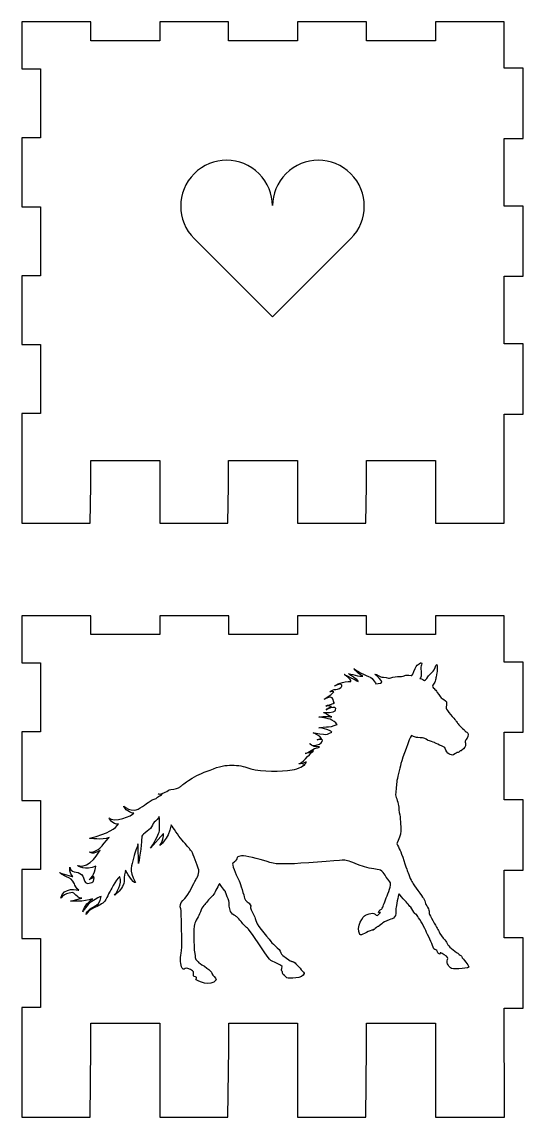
# Model space of a CAD drawing. Extents: x 33 to 452, y -592 to -16.
# Drawn here: x 372.4 to 452.4, y -213.3 to -38.5 of the extents above; entities that cross this region are included whole.
import ezdxf

# ---------------------------------------------------------------- set-up
doc = ezdxf.new("R2010")
doc.units = 0
doc.layers.add('LAYER_1', color=7, linetype='CONTINUOUS')

msp = doc.modelspace()

# ---------------------------------------------------------------- linework, layer by layer
at = {"layer": 'LAYER_1'}
for points in [[(383.4, -108.54), (394.4, -108.54), (394.4, -118.54), (405.3, -118.54), (405.4, -112.54), (405.4, -108.54), (416.4, -108.54), (416.4, -118.54), (427.3, -118.54), (427.4, -112.54), (427.4, -108.54), (438.4, -108.54), (438.4, -118.54), (449.4, -118.54), (449.4, -101.14), (452.4, -101.14), (452.4, -89.94), (449.4, -89.94), (449.4, -79.14), (452.4, -79.14), (452.4, -67.94), (449.4, -67.94), (449.4, -57.14), (452.4, -57.14), (452.4, -45.94), (449.4, -45.94), (449.4, -38.54), (438.4, -38.54), (438.4, -41.54), (427.4, -41.54), (427.4, -38.54), (416.4, -38.54), (416.4, -41.54), (405.4, -41.54), (405.4, -38.54), (394.4, -38.54), (394.4, -41.54), (383.4, -41.54), (383.4, -38.54), (372.4, -38.54), (372.4, -46.04), (375.4, -46.04), (375.4, -57.04), (372.4, -57.04), (372.4, -68.04), (375.4, -68.04), (375.4, -79.04), (372.4, -79.04), (372.4, -90.04), (375.4, -90.04), (375.4, -101.04), (372.4, -101.04), (372.4, -118.54), (383.3, -118.54), (383.4, -112.54), (383.4, -108.54)], [(383.41, -198.31), (394.41, -198.31), (394.41, -213.31), (405.3, -213.31), (405.41, -202.31), (405.41, -198.31), (416.4, -198.31), (416.4, -213.31), (427.31, -213.31), (427.41, -202.31), (427.41, -198.31), (438.41, -198.31), (438.41, -213.31), (449.41, -213.31), (449.4, -195.91), (452.4, -195.91), (452.4, -184.71), (449.4, -184.71), (449.4, -173.91), (452.4, -173.91), (452.4, -162.71), (449.4, -162.71), (449.4, -151.91), (452.4, -151.91), (452.4, -140.71), (449.4, -140.71), (449.4, -133.31), (438.41, -133.31), (438.41, -136.31), (427.41, -136.31), (427.41, -133.31), (416.4, -133.31), (416.4, -136.31), (405.41, -136.31), (405.41, -133.31), (394.41, -133.31), (394.41, -136.31), (383.41, -136.31), (383.41, -133.31), (372.4, -133.31), (372.4, -140.81), (375.4, -140.81), (375.4, -151.81), (372.4, -151.81), (372.4, -162.81), (375.4, -162.81), (375.4, -173.81), (372.4, -173.81), (372.4, -184.81), (375.4, -184.81), (375.4, -195.81), (372.4, -195.81), (372.4, -213.31), (383.31, -213.31), (383.41, -202.31), (383.41, -198.31)]]:
    msp.add_lwpolyline(points, dxfattribs=at)
for points, knots in [([(424.9, -73.13), (424.9, -73.13), (412.4, -85.63), (412.4, -85.63), (412.4, -85.63), (399.9, -73.13), (399.9, -73.13), (397.04, -70.27), (397.04, -65.63), (399.9, -62.77), (402.76, -59.91), (407.4, -59.91), (410.26, -62.77), (411.67, -64.18), (412.38, -66.02), (412.4, -67.86), (412.42, -66.02), (413.14, -64.18), (414.55, -62.77), (417.41, -59.91), (422.05, -59.91), (424.9, -62.77), (427.77, -65.63), (427.77, -70.27), (424.9, -73.13)], [0, 0, 0, 0, 1, 1, 1, 2, 2, 2, 3, 3, 3, 4, 4, 4, 5, 5, 5, 6, 6, 6, 7, 7, 7, 8, 8, 8, 8]), ([(434.58, -152.41), (434.58, -152.41), (435.26, -152.73), (435.39, -152.75), (435.51, -152.77), (436.45, -152.77), (436.57, -152.83), (436.69, -152.89), (437.15, -153.17), (437.27, -153.22), (437.4, -153.28), (438.15, -153.47), (438.24, -153.55), (438.33, -153.62), (439.82, -154.26), (439.89, -154.34), (439.96, -154.42), (440.18, -155.07), (440.39, -155.22), (440.61, -155.38), (440.96, -155.55), (441.11, -155.55), (441.25, -155.55), (441.76, -155.2), (441.86, -155.15), (441.96, -155.09), (442.08, -155.13), (442.15, -155.1), (442.22, -155.07), (442.31, -154.92), (442.37, -154.88), (442.44, -154.83), (442.45, -154.89), (442.52, -154.87), (442.58, -154.84), (443.19, -154.31), (443.22, -154.07), (443.26, -153.84), (443.14, -153.47), (443.18, -153.33), (443.25, -153.1), (443.68, -152.66), (443.64, -152.25), (443.59, -151.85), (443.31, -151.9), (443.17, -151.72), (443.02, -151.55), (442.03, -150.61), (441.95, -150.46), (441.87, -150.32), (441.7, -150.08), (441.6, -149.95), (441.5, -149.83), (440.13, -148.29), (440.1, -148.09), (440.06, -147.89), (440.26, -147.23), (440.18, -147.03), (440.11, -146.83), (439.43, -146.55), (439.31, -146.39), (439.2, -146.22), (438.65, -145.49), (438.57, -145.33), (438.5, -145.17), (438.14, -144.95), (438.12, -144.85), (438.09, -144.75), (437.93, -144.61), (437.93, -144.52), (437.93, -144.43), (438.25, -144.08), (438.33, -143.92), (438.4, -143.75), (438.46, -143.34), (438.5, -143.22), (438.53, -143.09), (438.67, -142.39), (438.69, -142.21), (438.71, -142.02), (438.73, -141.16), (438.61, -141.11), (438.5, -141.07), (438.19, -142.02), (438.06, -142.16), (437.93, -142.31), (437.47, -142.73), (437.33, -142.89), (437.19, -143.05), (436.84, -143.65), (436.68, -143.65), (436.53, -143.65), (436.27, -143.29), (435.94, -143.34), (435.94, -143.34), (436.08, -143.16), (436.12, -142.93), (436.17, -142.69), (436.06, -141.74), (436.07, -141.5), (436.09, -141.27), (436.29, -140.94), (436.2, -140.81), (436.11, -140.69), (435.5, -141.14), (435.32, -141.41), (435.13, -141.68), (434.78, -142.77), (434.66, -142.87), (434.66, -142.87), (433.78, -142.61), (433.28, -142.97), (433.28, -142.97), (431.6, -143.01), (431.06, -143.29), (431.06, -143.29), (430.08, -143.07), (429.83, -143.13), (429.83, -143.13), (429.01, -142.61), (428.74, -142.64), (428.74, -142.64), (429.38, -143.15), (429.76, -143.65), (430.14, -144.16), (429.36, -144.07), (428.92, -144.18), (428.92, -144.18), (428.3, -143.22), (428.08, -143.14), (428.08, -143.14), (425.87, -142.25), (425.41, -141.74), (425.41, -141.74), (426.1, -142.68), (426.81, -142.94), (426.5, -143.09), (424.64, -142.54), (424.52, -142.54), (424.52, -142.54), (426.1, -143.62), (426.1, -143.74), (426.09, -143.85), (426.03, -143.79), (425.96, -143.74), (425.88, -143.68), (423.95, -142.7), (423.84, -142.67), (423.84, -142.67), (425.03, -143.46), (424.93, -143.82), (423.66, -143.72), (422.44, -144.32), (422.31, -144.55), (422.31, -144.55), (422.86, -144.23), (423.2, -144.22), (423.55, -144.21), (423.45, -144.57), (423.44, -144.65), (423.43, -144.73), (422.82, -145.12), (422.52, -145.06), (422.21, -145.01), (421.75, -145.29), (421.55, -145.44), (421.55, -145.44), (421.99, -145.34), (422.2, -145.46), (422.12, -145.72), (420.72, -146.54), (420.67, -146.65), (420.67, -146.65), (421.6, -146.09), (421.91, -146.42), (422.23, -146.75), (422.03, -147.3), (422.3, -147.14), (422.19, -147.34), (421.1, -147.59), (420.94, -147.72), (420.94, -147.72), (421.53, -147.65), (421.8, -147.79), (421.8, -147.79), (421.03, -148.17), (420.98, -148.35), (420.98, -148.35), (421.51, -147.99), (422.05, -147.93), (422.65, -147.86), (422.51, -148.31), (422.42, -148.49), (422.26, -148.79), (420.72, -148.73), (420.54, -148.76), (420.54, -148.76), (420.92, -148.86), (421.03, -149.01), (421.14, -149.16), (421.73, -149.44), (421.89, -149.44), (421.89, -149.44), (420.6, -149.32), (419.78, -149.48), (419.78, -149.48), (421.21, -149.6), (421.87, -149.96), (422.48, -150.31), (422.64, -150.52), (422.71, -150.65), (422.71, -150.65), (421.93, -151.02), (421.36, -151.02), (421.06, -151.02), (419.94, -151.13), (419.78, -151.2), (419.78, -151.2), (420.67, -151.27), (421.08, -151.44), (421.76, -151.74), (421.79, -151.8), (421.87, -151.88), (421.87, -151.88), (421.18, -152.23), (420.93, -152.25), (420.67, -152.27), (419.32, -152.02), (418.89, -151.99), (418.89, -151.99), (419.92, -152.38), (420.25, -152.88), (420.25, -152.88), (419.34, -153.16), (419.51, -153.13), (419.7, -153.1), (420.34, -152.97), (420.37, -153.14), (420.49, -153.82), (418.73, -154.35), (418.37, -153.72), (418.37, -153.72), (418.49, -154.22), (419.89, -154.24), (419.89, -154.24), (419.63, -154.39), (419.43, -154.38), (419.22, -154.37), (418.01, -155.25), (417.64, -155.29), (417.64, -155.29), (417.7, -155.34), (418.21, -155.16), (418.73, -154.98), (418.76, -154.87), (418.95, -154.89), (418.95, -154.89), (418.82, -155.03), (418.64, -155.14), (418.46, -155.24), (416.97, -157.09), (416.61, -156.91), (416.61, -156.91), (416.98, -157.15), (417.79, -156.61), (417.79, -156.61), (417.79, -156.97), (417.24, -157.15), (417.24, -157.15), (417.54, -157.13), (417.58, -157.11), (417.58, -157.11), (416.58, -157.79), (415.55, -157.91), (413.74, -158.14), (410.73, -158.25), (408.92, -157.72), (408.13, -157.48), (407.33, -157.18), (406.27, -157.16), (405.22, -157.13), (404.42, -157.17), (402.98, -157.73), (401.53, -158.29), (400.54, -158.62), (399.56, -159.21), (398.57, -159.81), (398.58, -159.91), (398.27, -160.12), (397.96, -160.33), (397.99, -160.41), (397.78, -160.52), (397.57, -160.63), (397.58, -160.69), (397.38, -160.79), (397.18, -160.89), (396.09, -161.04), (395.92, -161.11), (395.75, -161.19), (395.3, -161.49), (395.07, -161.56), (394.85, -161.63), (394.46, -161.82), (394.16, -161.74), (394.16, -161.74), (394.42, -161.87), (394.79, -161.78), (394.79, -161.78), (394.6, -161.99), (394.37, -162.07), (394.14, -162.14), (393.97, -162.38), (393.81, -162.45), (393.65, -162.51), (393.36, -162.6), (393.19, -162.7), (393.01, -162.8), (392.72, -163.03), (392.56, -163.11), (392.4, -163.18), (391.04, -164.37), (390.34, -164.35), (389.63, -164.33), (389.12, -164.09), (388.69, -163.68), (388.54, -163.82), (389.28, -164.74), (390.25, -164.8), (390.07, -165.25), (387.06, -166.39), (386.28, -165.56), (386.28, -165.56), (386.89, -166.72), (387.82, -166.54), (387.3, -167.23), (386.35, -168.05), (383.18, -168.82), (383.18, -168.82), (385.24, -169.16), (386.32, -168.7), (386.32, -168.7), (385.49, -169.62), (385.31, -169.88), (385.13, -170.15), (384.18, -171.16), (383.2, -171.04), (383.2, -171.04), (383.8, -171.51), (384.88, -170.75), (384.88, -170.75), (383.28, -173.83), (381.3, -173.17), (381.3, -173.17), (382.52, -174.12), (384.21, -173.27), (384.21, -173.27), (384.01, -174.93), (383.12, -175.41), (383.12, -175.41), (383.61, -175.25), (383.79, -174.98), (383.97, -174.71), (383.99, -175.42), (383.82, -175.67), (383.65, -175.92), (382.7, -176.26), (382.45, -175.74), (382.2, -175.22), (382.38, -175.29), (382.12, -174.89), (381.86, -174.49), (381.48, -174.29), (381.07, -174.21), (380.66, -174.13), (380.2, -174.23), (380.04, -173.44), (380.04, -173.44), (379.98, -174.51), (380.53, -174.93), (380.53, -174.93), (378.55, -174.43), (378.4, -174.26), (378.4, -174.26), (378.83, -174.68), (379.91, -175.14), (380.47, -175.37), (380.7, -175.96), (380.79, -176.1), (380.88, -176.24), (381.08, -176.88), (381.49, -177.1), (381.49, -177.1), (378.91, -176.46), (378.64, -178.37), (378.64, -178.37), (378.93, -177.63), (380.49, -177.49), (381.01, -177.64), (381.37, -178.56), (381.99, -178.37), (381.99, -178.37), (380.47, -178.85), (380.16, -178.84), (380.16, -178.84), (382.33, -179.03), (383.68, -178.49), (383.12, -178.9), (382.4, -179.55), (382.12, -180.57), (382.12, -180.57), (382.75, -179.42), (383.56, -178.91), (384.37, -178.41), (384.82, -178.16), (385.08, -178.11), (385.08, -178.11), (384.81, -179.3), (384.32, -179.52), (383.83, -179.74), (382.71, -180.36), (382.67, -180.97), (382.67, -180.97), (382.9, -180.4), (383.61, -180.06), (384.33, -179.73), (385.11, -179.42), (385.48, -179.02), (385.86, -178.62), (386.42, -177.27), (386.54, -177.16), (386.54, -177.16), (387.93, -174.65), (388.06, -174.96), (388.49, -176), (387.43, -177.69), (387.18, -177.91), (387.18, -177.91), (388.14, -177.19), (388.48, -176.51), (388.83, -175.83), (388.69, -175.47), (388.73, -175.26), (388.73, -175.26), (388.85, -174.13), (388.95, -173.9), (388.95, -173.9), (390.19, -176.27), (390.54, -175.86), (389.36, -173.8), (389.97, -173.27), (390.21, -172), (390.45, -170.73), (390.89, -170.22), (390.92, -169.71), (390.96, -169.21), (391.02, -172.87), (391.02, -172.87), (391.02, -172.87), (391.52, -169.69), (391.52, -169.05), (391.52, -168.41), (391.52, -168.48), (391.84, -168.16), (392.16, -167.85), (392.59, -167.57), (392.91, -167.27), (393.23, -166.98), (393.29, -166.42), (393.5, -166.25), (393.71, -166.08), (394.28, -165.6), (394.33, -165.32), (394.33, -165.32), (394.45, -167.51), (394.3, -167.85), (394.15, -168.18), (393.42, -169.96), (392.91, -170.38), (392.91, -170.38), (395.02, -168.06), (395.02, -168.06), (395.02, -168.06), (395.08, -169.08), (394.41, -169.97), (394.41, -169.97), (395.73, -169.15), (396.25, -166.7), (396.25, -166.7), (397.06, -167.97), (397.73, -168.8), (398.4, -169.63), (399.06, -170.36), (399.21, -170.56), (399.37, -170.76), (399.51, -170.9), (399.58, -171.02), (399.66, -171.15), (400.41, -173.34), (400.56, -173.61), (400.71, -173.87), (400.62, -174.44), (400.54, -174.72), (400.46, -175), (400.19, -175.4), (400.09, -175.56), (399.99, -175.72), (398.91, -178), (398.41, -178.42), (397.91, -178.84), (397.62, -179.26), (397.69, -179.74), (397.76, -180.23), (397.89, -180.41), (397.85, -181.06), (397.81, -181.7), (397.92, -181.5), (397.9, -182.51), (397.87, -183.52), (398.02, -186.27), (397.82, -187.16), (397.62, -188.05), (397.72, -189.07), (397.97, -189.53), (398.23, -189.98), (398.41, -189.54), (398.64, -189.53), (398.88, -189.51), (399.75, -189.96), (399.8, -190.15), (399.85, -190.33), (399.72, -190.62), (399.8, -190.78), (399.89, -190.95), (400.32, -190.89), (400.3, -191.04), (400.29, -191.19), (400.12, -191.3), (400.22, -191.4), (400.32, -191.51), (402.59, -192.68), (403.41, -191.4), (403.36, -190.99), (402.84, -190.82), (402.7, -190.38), (402.57, -189.95), (402.75, -190.33), (402.6, -190.13), (402.45, -189.93), (402.14, -189.66), (401.53, -189.25), (400.93, -188.85), (400.68, -188.75), (400.54, -188.56), (400.39, -188.37), (400.18, -188.19), (400.12, -188), (400.05, -187.81), (399.76, -186.15), (399.87, -183.37), (399.9, -182.48), (399.98, -182.5), (400.09, -182.16), (400.2, -181.83), (400.52, -181.42), (400.66, -181.13), (400.81, -180.84), (401, -180.24), (401.15, -179.96), (401.31, -179.68), (401.58, -179.44), (401.71, -179.25), (401.85, -179.06), (402.21, -178.67), (402.34, -178.49), (402.47, -178.31), (402.9, -177.99), (403.06, -177.73), (403.21, -177.46), (403.84, -176.17), (403.93, -176.03), (403.93, -176.03), (404.56, -176.97), (404.79, -177.2), (405.01, -177.44), (404.79, -177.3), (405.18, -178.15), (405.18, -178.15), (405.48, -178.79), (405.5, -179.07), (405.53, -179.35), (405.48, -179.54), (405.54, -179.87), (405.59, -180.21), (405.64, -180.43), (405.84, -180.73), (406.04, -181.04), (406.51, -181.21), (406.63, -181.3), (406.76, -181.39), (407.64, -182.37), (407.78, -182.59), (407.93, -182.81), (408.23, -183), (408.43, -183.17), (408.63, -183.34), (410.33, -185.78), (411.69, -187.87), (412.18, -188.63), (413.26, -188.59), (413.93, -189.3), (413.97, -189.82), (413.7, -189.81), (413.9, -190.02), (414.1, -190.24), (413.95, -190.04), (414.01, -190.32), (414.07, -190.6), (414.51, -190.91), (414.68, -191.1), (414.99, -191.15), (417.31, -191.29), (417.48, -190.39), (417.48, -190.39), (416.57, -189.23), (416.34, -189.07), (416.1, -188.92), (416.25, -188.79), (415.74, -188.55), (415.24, -188.3), (415.82, -188.81), (414.08, -187.55), (413.6, -187.21), (413.83, -186.96), (413.47, -186.57), (413.12, -186.18), (412.55, -185.82), (412.32, -185.49), (412.1, -185.15), (409.95, -182.72), (409.83, -182.23), (409.71, -181.74), (409.7, -181.76), (409.56, -181.41), (409.43, -181.05), (408.94, -180.23), (408.9, -179.92), (408.87, -179.61), (409, -179.76), (408.86, -179.44), (408.71, -179.11), (408.05, -178.82), (407.95, -178.4), (407.85, -177.97), (407.3, -176.07), (407.07, -175.63), (406.83, -175.18), (405.98, -173.23), (406.03, -172.95), (406.07, -172.67), (406.31, -172.69), (406.5, -172.45), (406.69, -172.22), (406.69, -171.9), (406.88, -171.8), (407.07, -171.7), (407.42, -171.6), (407.62, -171.6), (407.82, -171.6), (410.3, -172.05), (411.53, -172.54), (412.76, -173.03), (414.29, -172.91), (415.3, -172.91), (416.3, -172.91), (423.05, -172.32), (423.55, -172.32), (424.04, -172.32), (424.57, -172.39), (425.61, -172.86), (426.65, -173.33), (427.59, -173.53), (428.56, -173.71), (429.53, -173.9), (429.5, -173.78), (429.87, -174.05), (430.24, -174.32), (430.22, -174.59), (430.57, -175.04), (430.92, -175.49), (431.09, -175.68), (431.23, -175.94), (431.36, -176.21), (430.91, -177.56), (430.57, -178.33), (430.17, -179.25), (430.07, -179.83), (429.85, -180.1), (429.85, -180.1), (429.39, -180.31), (429.3, -180.59), (429.25, -180.74), (429.62, -180.61), (429.62, -180.69), (429.62, -180.77), (429.21, -181.13), (429.09, -181.13), (428.97, -181.13), (428.67, -180.78), (428.36, -180.77), (428.06, -180.77), (427.6, -181), (427.26, -181.08), (426.93, -181.16), (425.64, -182.95), (426.35, -184.19), (426.48, -184.43), (427.6, -183.66), (428.24, -183.47), (428.88, -183.29), (428.24, -183.54), (428.46, -183.49), (428.68, -183.44), (428.98, -183), (429.1, -182.95), (429.21, -182.9), (429.2, -182.94), (429.32, -182.89), (429.45, -182.83), (429.79, -182.46), (430.04, -182.3), (430.28, -182.14), (431.07, -181.81), (431.3, -181.74), (431.54, -181.66), (431.91, -181.52), (432.02, -181.12), (432.14, -180.71), (432.03, -180.42), (432.09, -180.02), (432.15, -179.62), (432.45, -177.96), (432.6, -177.68), (432.6, -177.68), (432.92, -178.03), (433.27, -178.46), (433.62, -178.89), (434.21, -179.47), (434.46, -179.83), (434.7, -180.18), (434.94, -180.58), (435.13, -180.8), (435.31, -181.02), (435.31, -180.87), (435.49, -181.13), (435.68, -181.4), (436.51, -182.74), (436.86, -183.53), (437.21, -184.32), (437.86, -185.59), (438.04, -186.18), (438.21, -186.77), (438.44, -186.47), (438.66, -186.75), (438.88, -187.03), (438.66, -187.15), (439.1, -187.31), (439.19, -187.34), (439.1, -187.07), (439.26, -187.1), (439.43, -187.12), (440.23, -187.63), (440.36, -187.87), (440.49, -188.1), (440.24, -188.14), (440.3, -188.68), (440.34, -189), (440.41, -189.04), (440.82, -189.52), (441.01, -189.74), (443.24, -189.7), (443.8, -189.36), (443.8, -189.36), (443.2, -188.4), (442.67, -187.92), (442.67, -187.92), (442.67, -187.78), (442.58, -187.64), (442.5, -187.51), (442.23, -187.41), (442.07, -187.26), (441.91, -187.12), (440.62, -186.21), (440.4, -185.84), (440.19, -185.47), (440.21, -185.45), (440.09, -185.25), (439.97, -185.05), (439.39, -184.52), (439.13, -184.04), (438.87, -183.56), (438.9, -183.52), (438.68, -183.17), (438.47, -182.83), (437.46, -181.09), (437.43, -180.81), (437.4, -180.53), (437.41, -180.38), (437.29, -180.06), (437.16, -179.75), (436.88, -179.39), (436.82, -179.21), (436.75, -179.04), (436.67, -178.59), (436.49, -178.36), (436.31, -178.14), (434.94, -176.24), (434.73, -175.89), (434.51, -175.55), (434.02, -174.28), (433.9, -173.97), (433.78, -173.66), (432.97, -171.08), (432.78, -170.77), (432.59, -170.47), (432.42, -169.89), (432.23, -169.72), (432.23, -169.72), (432.7, -168.78), (432.82, -168.15), (432.94, -167.51), (432.87, -166.47), (432.82, -166.1), (432.77, -165.73), (432.82, -165.72), (432.77, -165.38), (432.72, -165.04), (432.53, -164.44), (432.55, -163.85), (432.57, -163.27), (432.08, -162.28), (432.06, -161.91), (432.05, -161.54), (432.23, -160.16), (432.25, -159.78), (432.27, -159.39), (432.69, -157.7), (432.9, -156.9), (433.12, -156.09), (434.31, -152.73), (434.58, -152.41)], [0, 0, 0, 0, 1, 1, 1, 2, 2, 2, 3, 3, 3, 4, 4, 4, 5, 5, 5, 6, 6, 6, 7, 7, 7, 8, 8, 8, 9, 9, 9, 10, 10, 10, 11, 11, 11, 12, 12, 12, 13, 13, 13, 14, 14, 14, 15, 15, 15, 16, 16, 16, 17, 17, 17, 18, 18, 18, 19, 19, 19, 20, 20, 20, 21, 21, 21, 22, 22, 22, 23, 23, 23, 24, 24, 24, 25, 25, 25, 26, 26, 26, 27, 27, 27, 28, 28, 28, 29, 29, 29, 30, 30, 30, 31, 31, 31, 32, 32, 32, 33, 33, 33, 34, 34, 34, 35, 35, 35, 36, 36, 36, 37, 37, 37, 38, 38, 38, 39, 39, 39, 40, 40, 40, 41, 41, 41, 42, 42, 42, 43, 43, 43, 44, 44, 44, 45, 45, 45, 46, 46, 46, 47, 47, 47, 48, 48, 48, 49, 49, 49, 50, 50, 50, 51, 51, 51, 52, 52, 52, 53, 53, 53, 54, 54, 54, 55, 55, 55, 56, 56, 56, 57, 57, 57, 58, 58, 58, 59, 59, 59, 60, 60, 60, 61, 61, 61, 62, 62, 62, 63, 63, 63, 64, 64, 64, 65, 65, 65, 66, 66, 66, 67, 67, 67, 68, 68, 68, 69, 69, 69, 70, 70, 70, 71, 71, 71, 72, 72, 72, 73, 73, 73, 74, 74, 74, 75, 75, 75, 76, 76, 76, 77, 77, 77, 78, 78, 78, 79, 79, 79, 80, 80, 80, 81, 81, 81, 82, 82, 82, 83, 83, 83, 84, 84, 84, 85, 85, 85, 86, 86, 86, 87, 87, 87, 88, 88, 88, 89, 89, 89, 90, 90, 90, 91, 91, 91, 92, 92, 92, 93, 93, 93, 94, 94, 94, 95, 95, 95, 96, 96, 96, 97, 97, 97, 98, 98, 98, 99, 99, 99, 100, 100, 100, 101, 101, 101, 102, 102, 102, 103, 103, 103, 104, 104, 104, 105, 105, 105, 106, 106, 106, 107, 107, 107, 108, 108, 108, 109, 109, 109, 110, 110, 110, 111, 111, 111, 112, 112, 112, 113, 113, 113, 114, 114, 114, 115, 115, 115, 116, 116, 116, 117, 117, 117, 118, 118, 118, 119, 119, 119, 120, 120, 120, 121, 121, 121, 122, 122, 122, 123, 123, 123, 124, 124, 124, 125, 125, 125, 126, 126, 126, 127, 127, 127, 128, 128, 128, 129, 129, 129, 130, 130, 130, 131, 131, 131, 132, 132, 132, 133, 133, 133, 134, 134, 134, 135, 135, 135, 136, 136, 136, 137, 137, 137, 138, 138, 138, 139, 139, 139, 140, 140, 140, 141, 141, 141, 142, 142, 142, 143, 143, 143, 144, 144, 144, 145, 145, 145, 146, 146, 146, 147, 147, 147, 148, 148, 148, 149, 149, 149, 150, 150, 150, 151, 151, 151, 152, 152, 152, 153, 153, 153, 154, 154, 154, 155, 155, 155, 156, 156, 156, 157, 157, 157, 158, 158, 158, 159, 159, 159, 160, 160, 160, 161, 161, 161, 162, 162, 162, 163, 163, 163, 164, 164, 164, 165, 165, 165, 166, 166, 166, 167, 167, 167, 168, 168, 168, 169, 169, 169, 170, 170, 170, 171, 171, 171, 172, 172, 172, 173, 173, 173, 174, 174, 174, 175, 175, 175, 176, 176, 176, 177, 177, 177, 178, 178, 178, 179, 179, 179, 180, 180, 180, 181, 181, 181, 182, 182, 182, 183, 183, 183, 184, 184, 184, 185, 185, 185, 186, 186, 186, 187, 187, 187, 188, 188, 188, 189, 189, 189, 190, 190, 190, 191, 191, 191, 192, 192, 192, 193, 193, 193, 194, 194, 194, 195, 195, 195, 196, 196, 196, 197, 197, 197, 198, 198, 198, 199, 199, 199, 200, 200, 200, 201, 201, 201, 202, 202, 202, 203, 203, 203, 204, 204, 204, 205, 205, 205, 206, 206, 206, 207, 207, 207, 208, 208, 208, 209, 209, 209, 210, 210, 210, 211, 211, 211, 212, 212, 212, 213, 213, 213, 214, 214, 214, 215, 215, 215, 216, 216, 216, 217, 217, 217, 218, 218, 218, 219, 219, 219, 220, 220, 220, 221, 221, 221, 222, 222, 222, 223, 223, 223, 224, 224, 224, 225, 225, 225, 226, 226, 226, 227, 227, 227, 228, 228, 228, 229, 229, 229, 230, 230, 230, 231, 231, 231, 232, 232, 232, 233, 233, 233, 234, 234, 234, 235, 235, 235, 236, 236, 236, 237, 237, 237, 238, 238, 238, 239, 239, 239, 240, 240, 240, 241, 241, 241, 242, 242, 242, 243, 243, 243, 244, 244, 244, 245, 245, 245, 246, 246, 246, 247, 247, 247, 248, 248, 248, 249, 249, 249, 250, 250, 250, 251, 251, 251, 252, 252, 252, 253, 253, 253, 254, 254, 254, 255, 255, 255, 256, 256, 256, 257, 257, 257, 258, 258, 258, 259, 259, 259, 260, 260, 260, 261, 261, 261, 262, 262, 262, 263, 263, 263, 264, 264, 264, 265, 265, 265, 266, 266, 266, 267, 267, 267, 268, 268, 268, 269, 269, 269, 270, 270, 270, 271, 271, 271, 272, 272, 272, 273, 273, 273, 274, 274, 274, 275, 275, 275, 276, 276, 276, 277, 277, 277, 278, 278, 278, 279, 279, 279, 280, 280, 280, 281, 281, 281, 282, 282, 282, 283, 283, 283, 283])]:
    msp.add_open_spline(points, degree=3, knots=knots, dxfattribs=at)

doc.saveas('drawing.dxf')
